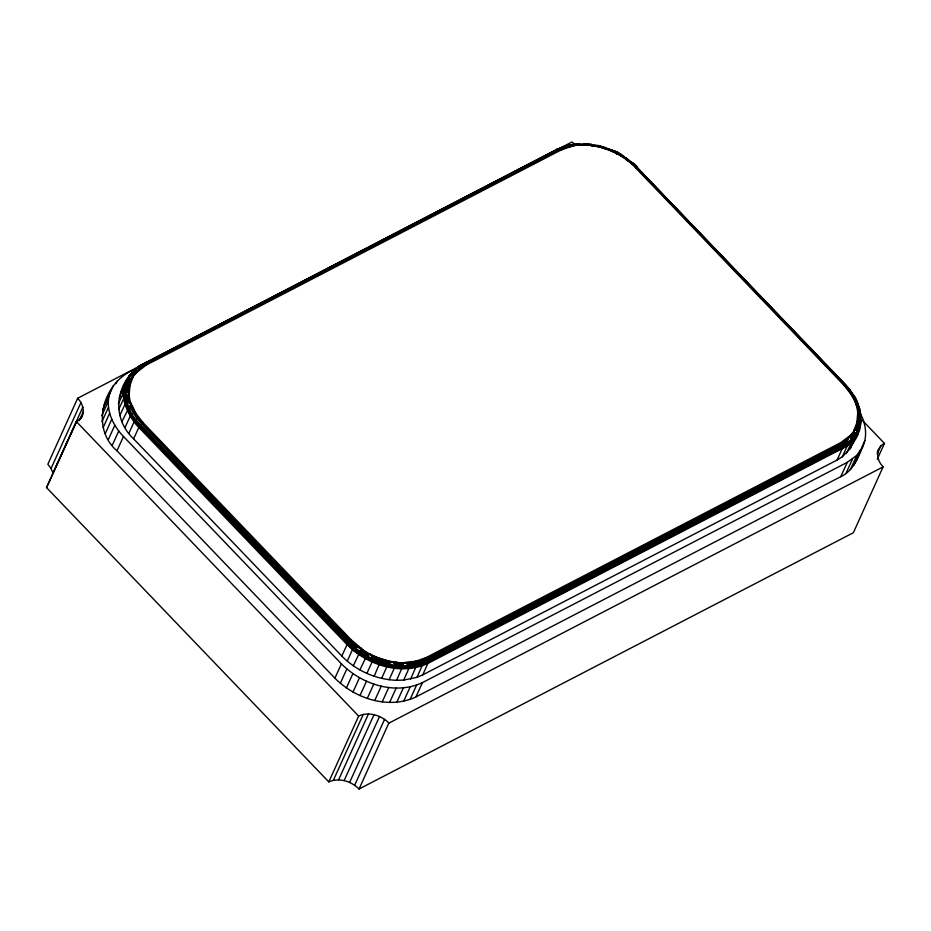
<?xml version="1.0" encoding="UTF-8"?>
<svg xmlns="http://www.w3.org/2000/svg" width="931" height="931" viewBox="0 0 931 931"><rect width="100%" height="100%" fill="white"/><g stroke="black" fill="none" stroke-linecap="round" stroke-linejoin="round"><path stroke-width="1.4" d="M142.001 367.652L138.533 366.616L129.281 375.717C114.141 395.151 115.374 421.964 133.599 438.827L341.805 656.041C356.119 670.646 376.089 679.549 396.536 680.305L402.041 667.981L402.285 663.5C410.129 660.114 419.578 662.942 427.085 658.345L841.449 443.505L845.709 440.933L856.392 428.074C860.803 417.425 856.927 405.183 852.587 395.198L851.155 394.5L843.649 384.887L635.454 167.673C619.243 150.368 594.583 142.466 571.273 145.573L569.458 144.864L556.761 149.472L556.319 150.112L570.668 145.05L570.936 146.551L560.543 150.287L146.167 365.127L132.958 375.24L133.017 377.311L128.047 390.229L131.352 407.138L134.239 412.747L135.751 413.248L143.258 422.86L351.453 640.074L367.687 653.702C382.699 660.335 398.98 664.734 415.54 662.372L415.971 661.208L426.363 657.461L840.74 442.621L853.855 432.706L853.89 430.448L858.778 417.716C865.097 422.209 856.217 432.217 855.298 437.058M403.728 680.096L416.96 677.337L422.79 674.835L837.155 459.995L842.311 456.807L850.294 448.567L855.496 437.093L855.275 434.428L853.855 432.706L850.48 436.872L848.7 437L846.36 441.911L842.02 444.529L427.655 659.369L422.046 661.766L415.971 661.208L409.081 663.303L409.209 667.771L403.728 680.096L396.536 680.305M850.294 448.567C851.737 442.353 862.606 433.881 856.392 428.074L857.672 413.562L858.591 412.165L857.486 406.498L848.886 389.752L636.222 167.347C616.159 148.529 585.948 138.416 559.74 149.6L145.376 364.44L141.116 367.012L130.433 379.871L129.234 394.185L128.234 395.78L129.339 401.447C135.042 407.883 135.577 417.658 142.396 423.384L350.591 640.598C363.113 652.328 378.894 659.206 395.303 662.965L394.663 667.399L389.135 679.723M410.571 679.095L416.041 666.771L415.971 661.208M632.905 163.286L626.051 157.804L625.353 158.13L626.167 159.597L632.731 163.006L647.592 178.717M605.359 148.937L605.627 147.587L598.342 145.527L586.635 144.317M347.24 661.161L352.442 649.687L352.698 647.336L355.782 644.194M859.685 412.375C865.516 422.395 867.727 435.08 863.095 446.007C858.219 457.703 853.122 470.981 840.774 476.684L415.889 696.97C388.646 709.655 355.223 698.739 334.904 678.175L116.98 450.802C89.12 426.957 104.097 379.266 136.927 368.723M863.095 446.007L856.846 455.317L847.28 462.346L422.395 682.632C395.151 695.329 361.728 684.413 341.409 663.85L123.474 436.476C111.976 424.687 104.028 406.556 110.812 390.403M860.011 425.246C857.835 434.602 851.039 442.318 842.613 446.694L428.248 661.534C401.284 674.102 368.187 663.279 348.078 642.925L139.871 425.711C127.116 413.003 119.133 391.544 129.991 375.24L131.888 374.995L133.017 377.311C112.686 385.143 128.117 417.204 138.8 427.364L347.007 644.578C367.314 665.141 400.749 676.057 427.981 663.372L842.357 448.533C848.56 445.414 867.227 429.179 857.009 422.476M635.454 167.673L636.851 167.243L845.057 384.456L849.596 389.74L851.155 394.5L853.378 395.291L856.311 401.017L855.822 404.345L859.022 407.289C863.712 422.046 856.473 439.001 842.427 445.612L428.051 660.451C401.412 672.869 368.711 662.174 348.846 642.076L140.639 424.85C122.485 409.198 119.11 375.053 143.723 363.812L558.1 148.983L563.79 146.528L565.245 147.238L560.543 150.287L557.366 149.088L142.385 364.312C129.153 370.736 124.393 385.259 119.18 398.084M859.93 426.864L860.779 419.648M353.303 665.805L360.099 651.619L360.751 648.151L354.199 645.567L349.707 641.273L136.962 418.775L130.247 407.51L131.085 403.414L128.199 401.703L127.07 395.931L129.234 394.185L126.872 390.275L127.628 384.84L129.304 379.72L133.017 377.311L130.875 374.995M381.64 678.362L387.18 666.049L388.215 661.673L374.297 657.007L366.895 673.427M81.253 418.17C85.268 411.642 82.812 403.379 77.634 398.27L165.392 352.768M862.362 420.358L884.45 443.4C875.035 447.811 876.339 460.717 883.263 466.803L388.972 723.084C381.291 715.38 368.874 711.319 358.598 716.032L76.458 421.673L80.124 418.997L82.452 415.529M858.591 412.165L860.174 413.155L860.512 415.342L857.195 403.321C857.311 398.34 852.284 394.174 850.119 389.938L848.886 389.752L843.649 384.887L845.499 384.573L850.119 389.938M131.236 374.518L133.529 370.875L138.207 370.747L139.313 366.477M859.336 409.349L857.311 401.936L855.473 400.807L851.155 394.5M837.155 459.995L842.59 447.695L840.74 442.621M854.146 397.374L854.286 396.047L852.587 395.198M842.311 456.807L847.513 445.344L846.826 442.947L848.7 437L851.225 437.768L852.133 440.677L846.721 452.966M126.604 380.616C119.843 396.711 127.78 414.807 139.243 426.561L352.104 648.22L352.442 649.687C373.89 664.827 403.146 674.672 428.225 662.523L842.59 447.695L847.094 444.971L847.082 443.994M852.982 443.656L854.728 438.338M856.601 460.333L858.347 455.015M637.304 168.907C637.735 163.891 629.205 162.017 626.167 159.597L625.783 157.839M564.512 146.749L570.936 146.551L571.273 145.573M121.903 421.627L131.085 403.414L127.128 402.145L125.452 403.402L119.773 415.598M381.559 658.822L374.181 676.255M82.882 407.022L52.974 472.948L51.042 468.491L47.83 464.29L77.634 398.27M51.042 468.491L80.95 402.564M883.17 466.71L853.366 532.73L359.063 789.011C351.406 781.33 339.059 777.269 328.794 781.9L46.55 487.6L76.458 421.673M76.563 421.615L46.55 487.6M79.205 420.672L83.394 411.444M106.995 399.83L113.489 385.504M102.561 410.059L109.055 395.733M115.886 383.7L117.062 381.093M101.782 415.715L108.275 401.377M101.979 421.58L108.473 407.254M103.155 427.585L109.649 413.248M118.4 403.728L124.091 391.555L128.047 390.229L130.433 379.871L128.257 379.801M105.284 433.613L111.79 419.276M135.635 370.689L138.533 366.616L132.388 371.981M118.598 409.605L124.288 397.409L129.234 394.185L125.778 390.531M108.333 439.56L114.839 425.223M112.255 445.321L118.761 430.995M124.963 427.573L130.631 415.342L134.239 412.747M116.98 450.802L123.474 436.476M128.874 433.334L134.076 421.871L136.962 418.775L137.939 418.194L143.258 422.86L139.243 426.561L133.599 438.827M341.805 656.041L347.449 643.787L351.453 640.074M334.904 678.175L341.409 663.85M340.35 683.284L346.844 668.958M346.413 687.939L352.907 673.613M359.901 669.924L367.687 653.702L361.461 649.815L360.751 648.151L353.408 646.428M353 692.059L359.506 677.721M360.006 695.55L366.5 681.224M328.794 781.9L358.703 715.986M367.291 698.39L373.796 684.052M333.345 780.318L363.253 714.391M338.581 779.864L368.478 713.949M374.751 700.496L381.245 686.17M344.121 780.585L374.029 714.671M382.234 701.858L388.739 687.52M349.614 782.436L379.522 716.509M389.647 702.428L396.14 688.102M354.676 785.264L384.584 719.337M396.827 702.218L403.332 687.893M359.063 789.011L388.867 722.98M403.682 701.229L410.175 686.892M416.96 677.337L422.418 665.013L421.58 660.707L426.363 657.461L428.225 662.523L422.79 674.835M410.071 699.472L416.564 685.135M415.889 696.97L422.395 682.632M859.546 423.768L860.896 420.44L860.581 413.841M840.774 476.684L847.28 462.346M845.942 473.483L852.435 459.158M850.34 469.655L856.846 455.317M858.941 453.711L860.116 451.104M861.897 447.194L864.852 440.677M853.913 465.244L860.419 450.907M877.258 452.187L878.457 449.545M877.2 453.991L880.784 446.077M877.27 459.227L884.45 443.4M612.214 151.52C616.019 148.937 626.342 158.014 629.961 161.866M136.345 371.073L132.958 375.24L131.888 374.995L135.332 370.747L138.207 370.747L140.197 366.616L144.538 363.986L558.903 149.158M604.917 148.692L605.627 147.587M104.307 404.741L106.32 401.063M120.925 392.754L123.614 387.855M858.37 431.39L852.133 440.677L847.513 445.344L842.357 448.533M575.381 144.852L576.743 143.84L591.01 144.2L593.734 146.074L598.505 145.76L605.639 148.262M568.538 145.853L569.458 144.864L576.743 143.84L582.375 145.224L584.168 143.898L593.734 146.074L598.505 145.76M402.378 665.793L404.543 662.523L409.303 664.42L422.046 661.766M562.149 147.61L563.79 146.528M352.698 647.336L352.104 648.22L347.007 644.578M124.382 386.609L126.546 385.003L129.898 385.271M128.815 376.38L129.281 375.717M360.099 651.619L361.461 649.815M847.513 445.344L852.086 439.735M584.168 143.898L582.375 145.224L576.743 143.84M133.529 370.875L136.799 368.141M142.385 364.312L144.538 363.986L146.167 365.127M556.761 149.472L557.366 149.088M142.99 363.928L137.893 367.023L141.954 364.952M631.137 163.553L632.358 162.96L637.537 167.685M605.476 147.68C608.63 149.437 618.882 151.532 619.138 154.243L626.063 158.479L619.441 153.883L616.392 153.592L612.703 150.508L598.342 145.527M850.48 436.872L851.225 437.768L854.67 433.52L853.89 430.448L857.253 428.795L858.929 423.675L859.685 418.24L857.672 413.562L859.488 412.584L858.359 406.812L855.822 404.345L856.939 401.401L859.522 408.604M167.976 351.429L546.125 155.372M548.58 154.127L571.937 141.989L575.253 144.829M129.211 408.034L131.352 407.138L135.751 413.248L136.962 418.775M387.808 663.908L393.173 661.673L402.285 663.5L395.303 662.965M127.128 402.145L129.339 401.447L129.234 394.185M366.546 655.645L370.515 654.156L373.855 658.008L380.872 660.731L388.052 662.767L393.173 661.673L395.268 664.071L402.39 664.629L404.543 662.523L409.407 665.595M125.976 396.269L128.234 395.78M570.936 146.551L577.744 144.642L568.946 145.224M562.568 146.982L570.04 144.805M857.893 429.633L853.89 430.448L855.275 434.428M860.698 414.586L859.418 407.894L857.486 406.498L857.672 413.562L860.174 413.155M590.673 144.247L593.734 146.074M583.772 143.63L591.522 144.98M133.191 413.224L135.751 413.248M134.378 370.689L138.207 370.747M619.604 153.778L616.392 153.592C613.448 149.484 609.642 150.426 605.231 148.064M594.059 145.271L596.55 145.725M636.851 167.243L845.499 384.573M597.795 145.958L603.998 147.703M352.442 649.687L359.459 652.596M612.505 150.88L618.324 153.79M848.7 437L851.772 438.745M652.619 183.954L663.687 195.498M665.7 197.605L671.728 203.901M675.755 208.09L687.823 220.682M689.836 222.788L710.958 244.818M714.985 249.019L735.094 270.002M740.133 275.25L751.189 286.795M753.202 288.889L758.23 294.138M761.255 297.292L774.324 310.931M778.351 315.132L798.461 336.114M802.487 340.315L821.596 360.25M825.622 364.452L837.691 377.043M840.705 380.185L850.445 390.904M655.412 187.794L657.426 189.889M717.766 252.848L720.792 256.002M742.915 279.091L744.928 281.185M782.145 320.008L784.158 322.114M806.281 345.192L808.294 347.298M844.906 440.107L846.826 442.947M849.596 389.74L854.355 396.664M850.224 391.614L851.795 393.918M373.389 659.067L370.515 654.156L367.117 654.633L360.774 650.676L360.751 648.151M393.173 661.673L395.14 665.234M853.948 395.582L857.404 402.588M857.672 413.562L860.372 418.903M415.54 662.372L415.901 663.466M626.051 157.804L626.167 159.597"/></g></svg>
